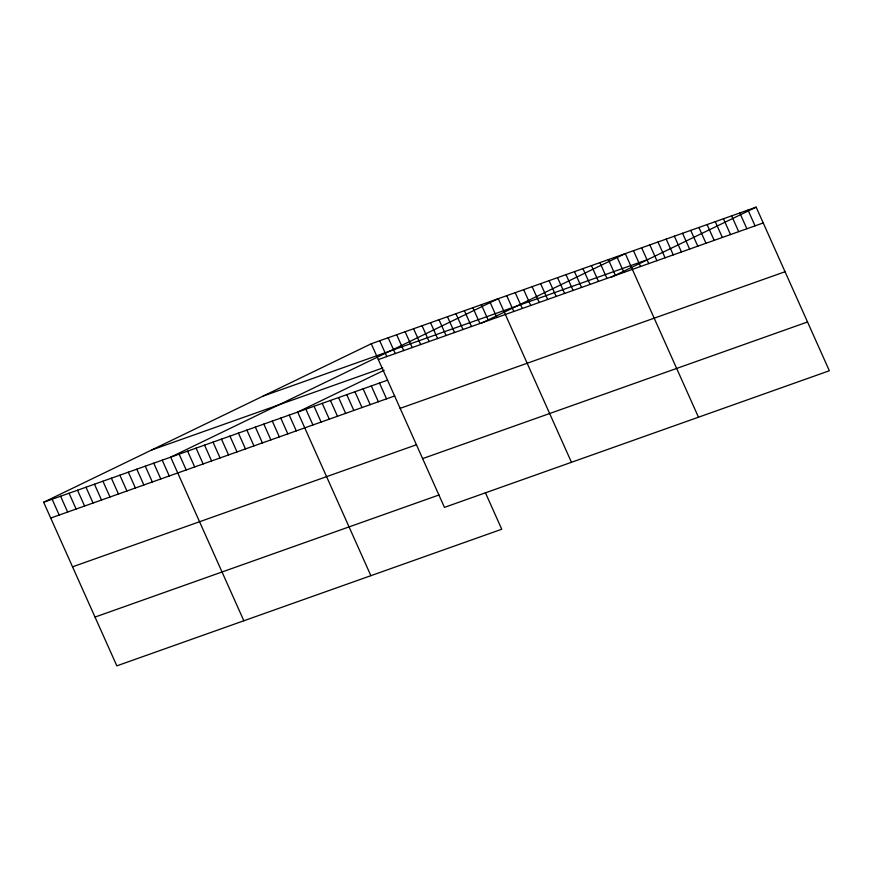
<?xml version="1.0" encoding="UTF-8"?>
<svg xmlns="http://www.w3.org/2000/svg" width="873" height="873" viewBox="0 0 873 873"><rect width="100%" height="100%" fill="white"/><g stroke="black" fill="none" stroke-linecap="round" stroke-linejoin="round"><path stroke-width="1.31" d="M485.377 492.645L501.746 529.234L116.84 665.848L43.65 502.248L371.254 343.766L756.16 207.152L829.35 370.752L444.444 507.377L371.254 343.766M384.175 370.239L297.693 412.078L370.872 575.678M481.187 323.316L625.297 253.596L698.476 417.207M610.925 277.407L756.16 207.152M263.144 396.069L648.05 259.445M378.325 359.578L763.231 222.953M151.76 449.944L382.811 367.937M43.65 502.248L387.667 380.137M50.721 518.049L394.727 395.938M400.14 408.346L785.056 271.732M72.535 566.828L416.552 444.717M422.619 458.609L807.536 321.984M95.015 617.08L439.032 494.969M747.986 210.055L755.058 225.856M739.802 212.957L746.873 228.759M731.629 215.86L738.7 231.661M723.444 218.763L730.515 234.564M715.271 221.666L722.342 237.467M707.086 224.568L714.158 240.37M698.913 227.471L705.984 243.272M690.729 230.374L697.8 246.175M682.555 233.277L689.626 249.078M674.371 236.179L681.442 251.981M666.197 239.082L673.258 254.883M658.013 241.985L665.084 257.797M649.828 244.887L656.9 260.7M641.655 247.79L648.726 263.602M633.471 250.693L640.542 266.505M616.829 256.607L623.9 272.409M608.361 259.608L615.432 275.421M599.893 262.62L606.964 278.422M591.425 265.621L598.496 281.422M582.957 268.622L590.028 284.434M574.489 271.634L581.56 287.435M566.02 274.635L573.092 290.447M557.552 277.647L564.624 293.448M549.084 280.648L556.156 296.46M540.616 283.66L547.687 299.461M532.148 286.66L539.219 302.473M523.68 289.672L530.751 305.474M515.212 292.673L522.283 308.475M506.744 295.674L513.815 311.486M571.466 462.297L498.276 298.686L170.672 457.157L243.851 620.768M489.808 301.687L496.879 317.499M481.339 304.699L488.411 320.5M472.871 307.7L479.943 323.512M464.403 310.712L471.475 326.513M455.935 313.713L463.006 329.514M447.467 316.713L454.538 332.526M438.999 319.725L446.07 335.527M430.531 322.726L437.602 338.538M422.063 325.738L429.134 341.539M413.595 328.739L420.666 344.551M405.127 331.751L412.198 347.552M396.658 334.752L403.73 350.564M388.19 337.764L395.262 353.565M379.722 340.765L386.794 356.566M379.482 383.04L386.553 398.852M371.298 385.942L378.369 401.755M363.124 388.845L370.196 404.657M354.94 391.748L362.011 407.56M346.767 394.651L353.838 410.463M338.582 397.553L345.653 413.366M330.409 400.456L337.48 416.268M322.224 403.359L329.296 419.171M314.051 406.261L321.122 422.074M305.866 409.175L312.938 424.976M289.225 415.079L296.296 430.88M280.757 418.08L287.828 433.892M272.289 421.092L279.36 436.893M263.821 424.092L270.892 439.905M255.353 427.104L262.424 442.906M246.884 430.105L253.956 445.917M238.416 433.117L245.488 448.918M229.948 436.118L237.019 451.93M221.48 439.13L228.551 454.931M213.012 442.131L220.083 457.932M204.544 445.132L211.615 460.944M196.076 448.144L203.147 463.945M187.608 451.145L194.679 466.957M179.14 454.156L186.211 469.958M162.203 460.169L169.275 475.971M153.735 463.17L160.807 478.971M145.267 466.171L152.339 481.983M136.799 469.183L143.87 484.984M128.331 472.184L135.402 487.996M119.863 475.196L126.934 490.997M111.395 478.197L118.466 494.009M102.927 481.209L109.998 497.01M94.459 484.209L101.53 500.011M85.99 487.221L93.062 503.023M77.522 490.222L84.594 506.024M69.054 493.223L76.126 509.035M60.586 496.235L67.657 512.036M52.118 499.236L59.189 515.048"/></g></svg>
